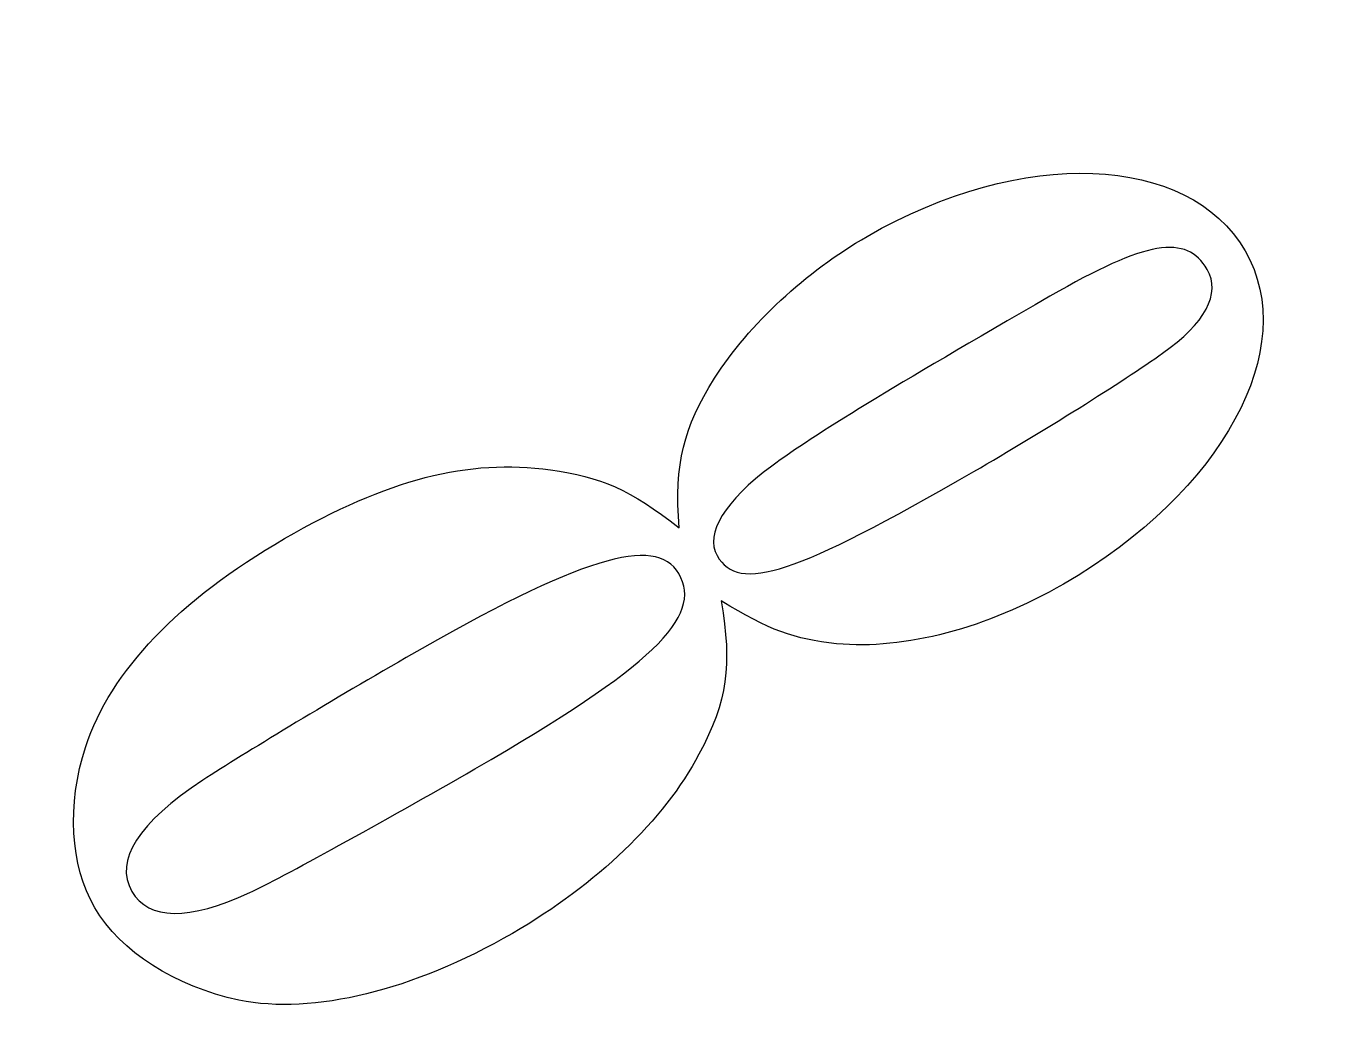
# Model space of a CAD drawing. Header units: millimetres. Extents: x -1775 to -1375, y 1217 to 1617.
# Drawn here: x -1628.12 to -1609.39, y 1381.01 to 1395.42 of the extents above; entities that cross this region are included whole.
import ezdxf

# ---------------------------------------------------------------- set-up
doc = ezdxf.new("R2010")
doc.units = ezdxf.units.MM
doc.header["$MEASUREMENT"] = 0
doc.layers.add('layer 1', color=7, linetype='Continuous')

msp = doc.modelspace()

# ---------------------------------------------------------------- linework, layer by layer
at = {"layer": 'layer 1', "color": 250, "lineweight": 20}
for major_axis in [(0, 73.3232), (0, 70.9643)]:
    msp.add_ellipse((-1574.3533, 1412.6137), major_axis=major_axis, ratio=1, dxfattribs=at)
at = {"layer": 'layer 1', "color": 30}
msp.add_open_spline([(-1574.767, 1617.1094), (-1464.31, 1617.1094), (-1374.767, 1527.5664), (-1374.767, 1417.1094), (-1374.767, 1417.1094), (-1374.767, 1306.6524), (-1464.31, 1217.1094), (-1574.767, 1217.1094), (-1574.767, 1217.1094), (-1685.224, 1217.1094), (-1774.767, 1306.6524), (-1774.767, 1417.1094), (-1774.767, 1417.1094), (-1774.767, 1527.5664), (-1685.224, 1617.1094), (-1574.767, 1617.1094)], degree=3, knots=[0, 0, 0, 0, 0.2, 0.2, 0.2, 0.2, 0.4, 0.4, 0.4, 0.4, 0.6, 0.6, 0.6, 0.6, 1, 1, 1, 1], dxfattribs=at)
at = {"layer": 'layer 1', "color": 232, "lineweight": 20}
msp.add_open_spline([(-1574.767, 1617.1094), (-1464.31, 1617.1094), (-1374.767, 1527.5664), (-1374.767, 1417.1094), (-1374.767, 1417.1094), (-1374.767, 1306.6524), (-1464.31, 1217.1094), (-1574.767, 1217.1094), (-1574.767, 1217.1094), (-1685.224, 1217.1094), (-1774.767, 1306.6524), (-1774.767, 1417.1094), (-1774.767, 1417.1094), (-1774.767, 1527.5664), (-1685.224, 1617.1094), (-1574.767, 1617.1094)], degree=3, knots=[0, 0, 0, 0, 0.2, 0.2, 0.2, 0.2, 0.4, 0.4, 0.4, 0.4, 0.6, 0.6, 0.6, 0.6, 1, 1, 1, 1], dxfattribs=at)
at = {"layer": 'layer 1', "color": 250}
for points, knots in [([(-1618.1808, 1387.199), (-1617.4961, 1386.7808), (-1617.1353, 1386.6492), (-1616.5287, 1386.5854), (-1616.5287, 1386.5854), (-1615.558, 1386.4951), (-1614.377, 1386.8072), (-1613.2846, 1387.438), (-1613.2846, 1387.438), (-1611.005, 1388.7541), (-1609.886, 1390.8198), (-1610.6863, 1392.2061), (-1610.6863, 1392.2061), (-1611.4931, 1393.6035), (-1613.8844, 1393.6868), (-1616.0929, 1392.4117), (-1616.0929, 1392.4117), (-1616.9714, 1391.9045), (-1617.7761, 1391.159), (-1618.2771, 1390.3816), (-1618.2771, 1390.3816), (-1618.7196, 1389.6679), (-1618.8492, 1389.1791), (-1618.7827, 1388.2415), (-1618.7827, 1388.2415), (-1619.4838, 1388.7977), (-1619.9006, 1388.9713), (-1620.6236, 1389.0714), (-1620.6236, 1389.0714), (-1621.7959, 1389.2374), (-1622.9533, 1388.9389), (-1624.4257, 1388.0888), (-1624.4257, 1388.0888), (-1625.9455, 1387.2113), (-1626.9104, 1386.1959), (-1627.269, 1385.1165), (-1627.269, 1385.1165), (-1627.5443, 1384.2773), (-1627.4925, 1383.4198), (-1627.1404, 1382.8099), (-1627.1404, 1382.8099), (-1626.7755, 1382.1778), (-1625.9857, 1381.6873), (-1625.078, 1381.4866), (-1625.078, 1381.4866), (-1624.0071, 1381.2769), (-1622.5913, 1381.6212), (-1621.1665, 1382.4438), (-1621.1665, 1382.4438), (-1619.9552, 1383.1431), (-1618.9994, 1384.0647), (-1618.4974, 1385.0052), (-1618.4974, 1385.0052), (-1618.0869, 1385.7745), (-1618.0239, 1386.2691), (-1618.1808, 1387.199), (-1618.1808, 1387.199), (-1618.1808, 1387.199), (-1618.1808, 1387.199), (-1618.1808, 1387.199)], [0, 0, 0, 0, 0.0625, 0.0625, 0.0625, 0.0625, 0.125, 0.125, 0.125, 0.125, 0.1875, 0.1875, 0.1875, 0.1875, 0.25, 0.25, 0.25, 0.25, 0.3125, 0.3125, 0.3125, 0.3125, 0.375, 0.375, 0.375, 0.375, 0.4375, 0.4375, 0.4375, 0.4375, 0.5, 0.5, 0.5, 0.5, 0.5625, 0.5625, 0.5625, 0.5625, 0.625, 0.625, 0.625, 0.625, 0.6875, 0.6875, 0.6875, 0.6875, 0.75, 0.75, 0.75, 0.75, 0.8125, 0.8125, 0.8125, 0.8125, 0.875, 0.875, 0.875, 0.875, 1, 1, 1, 1]), ([(-1611.2279, 1391.9377), (-1611.0295, 1391.594), (-1611.2578, 1391.1663), (-1611.8667, 1390.7407), (-1611.8667, 1390.7407), (-1612.4287, 1390.3426), (-1613.5904, 1389.6127), (-1614.5638, 1389.0507), (-1614.5638, 1389.0507), (-1617.1284, 1387.57), (-1617.9241, 1387.3027), (-1618.2379, 1387.8462), (-1618.2379, 1387.8462), (-1618.4172, 1388.1568), (-1618.1241, 1388.6364), (-1617.4566, 1389.1254), (-1617.4566, 1389.1254), (-1616.8364, 1389.5868), (-1615.7569, 1390.2396), (-1613.4772, 1391.5559), (-1613.4772, 1391.5559), (-1612.0999, 1392.3511), (-1611.5225, 1392.4478), (-1611.2279, 1391.9377)], [0, 0, 0, 0, 0.1428571, 0.1428571, 0.1428571, 0.1428571, 0.2857143, 0.2857143, 0.2857143, 0.2857143, 0.4285714, 0.4285714, 0.4285714, 0.4285714, 0.5714286, 0.5714286, 0.5714286, 0.5714286, 0.7142857, 0.7142857, 0.7142857, 0.7142857, 1, 1, 1, 1]), ([(-1618.786, 1387.589), (-1618.4274, 1386.9679), (-1619.1844, 1386.2498), (-1621.7016, 1384.7965), (-1621.7016, 1384.7965), (-1623.0075, 1384.0426), (-1624.4991, 1383.2258), (-1624.9221, 1383.0259), (-1624.9221, 1383.0259), (-1625.7979, 1382.6239), (-1626.3725, 1382.6321), (-1626.6095, 1383.0425), (-1626.6095, 1383.0425), (-1626.8656, 1383.4861), (-1626.5143, 1384.0289), (-1625.5966, 1384.6328), (-1625.5966, 1384.6328), (-1624.9743, 1385.0363), (-1623.8712, 1385.7028), (-1622.6839, 1386.3883), (-1622.6839, 1386.3883), (-1620.2143, 1387.8141), (-1619.1125, 1388.1546), (-1618.786, 1387.589)], [0, 0, 0, 0, 0.1428571, 0.1428571, 0.1428571, 0.1428571, 0.2857143, 0.2857143, 0.2857143, 0.2857143, 0.4285714, 0.4285714, 0.4285714, 0.4285714, 0.5714286, 0.5714286, 0.5714286, 0.5714286, 0.7142857, 0.7142857, 0.7142857, 0.7142857, 1, 1, 1, 1])]:
    msp.add_open_spline(points, degree=3, knots=knots, dxfattribs=at)

doc.saveas('drawing.dxf')
